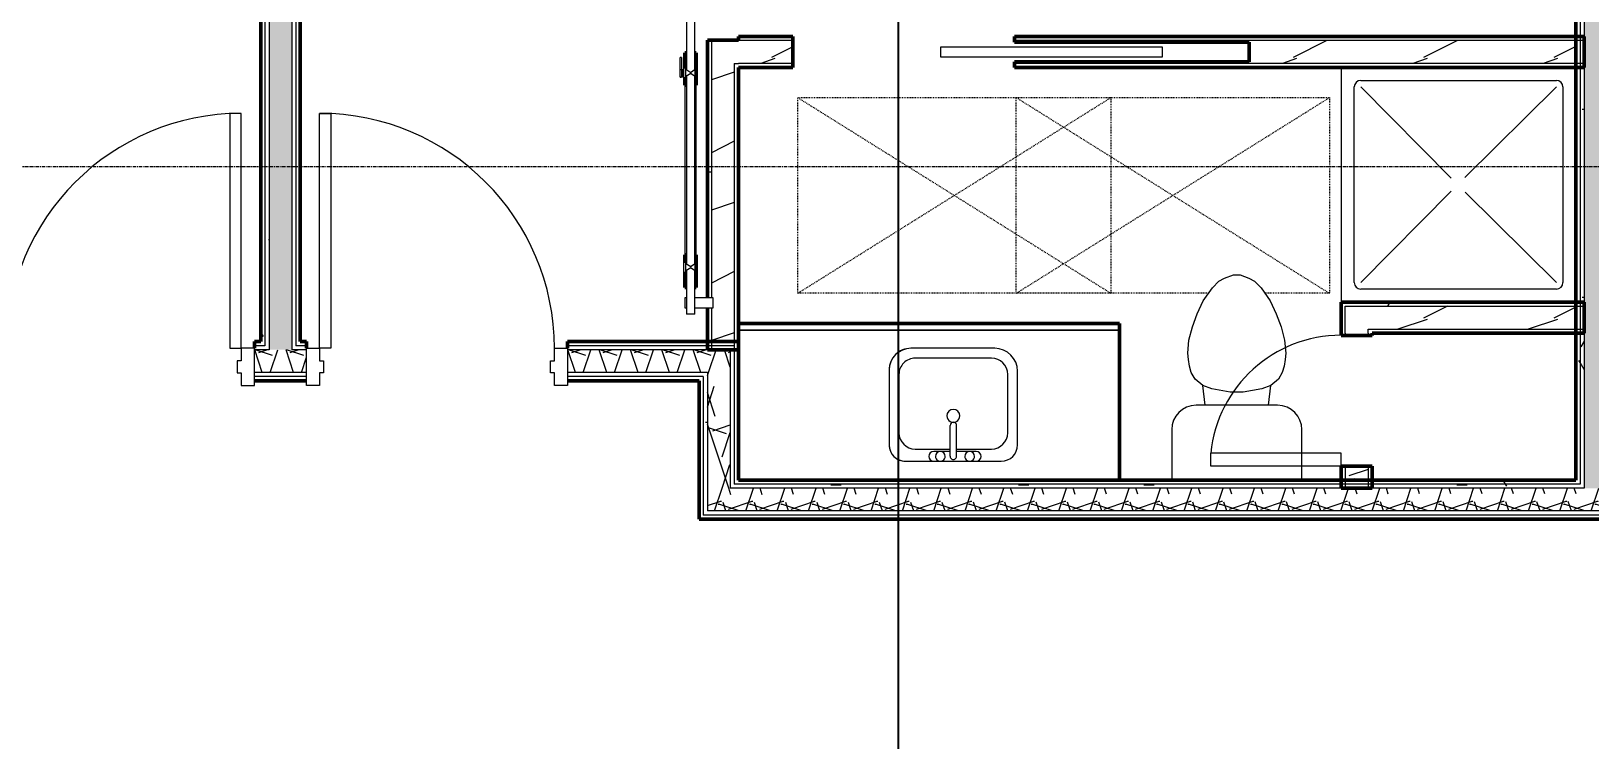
# Model space of a CAD drawing. Extents: x -4294 to -464, y 9706 to 12475.
# Drawn here: x -2752.9 to -2514, y 10415.3 to 10524 of the extents above; entities that cross this region are included whole.
import ezdxf

# ---------------------------------------------------------------- set-up
doc = ezdxf.new("R2010")
doc.units = 0
doc.linetypes.add('Dash', pattern=[0.25, 0.125, -0.125])
doc.linetypes.add('Grid Line 1_2_', pattern=[0.875, 0.5, -0.125, 0.125, -0.125])
for name, color, linetype, lineweight in [('0-1', 7, 'Continuous', 5), ('0-2', 50, 'Continuous', 13), ('A-DOOR', 31, 'Continuous', 13), ('A-DOOR-1', 7, 'Continuous', 9), ('A-DOOR-2', 90, 'Continuous', 20), ('A-DOOR-3', 50, 'Continuous', 13), ('A-DOOR-4', 250, 'Continuous', 50), ('A-DOOR-5', 31, 'Continuous', 20), ('A-DOOR-6', 31, 'Continuous', 9), ('A-DOOR-FRAM', 31, 'Continuous', 20), ('A-GENM-HDLN-1', 7, 'Dash', 9), ('A-WALL', 113, 'Continuous', 13), ('A-WALL-2', 250, 'Continuous', 50), ('A-WALL-3', 50, 'Continuous', 13), ('A-WALL-PATT-1', 7, 'Continuous', 9), ('A-WALL-PATT-2', 8, 'Continuous', 9), ('A-WALL-PATT-5', 111, 'Continuous', 9), ('I-WALL-1', 2, 'Continuous', 50), ('P-SANR-FIXT-1', 7, 'Continuous', 9), ('Q-CASE-1', 250, 'Continuous', 50), ('Q-CASE-2', 7, 'Continuous', 9), ('S-GRID-1', 1, 'Grid Line 1_2_', 9)]:
    doc.layers.add(name, color=color, linetype=linetype, lineweight=lineweight)
doc.styles.add('Century Gothic_B', font='Gothicb.ttf', dxfattribs={"height": 11.25})
doc.dimstyles.new('OD__1__Tol__', dxfattribs={"dimscale": 12, "dimtxt": 11.746893, "dimasz": 1.25, "dimexe": 0.9375, "dimexo": 0.625, "dimgap": 0.15625, "dimtad": 1, "dimdec": 0, "dimzin": 3, "dimdsep": 46, "dimlunit": 4, "dimtxsty": 'Century Gothic_B', "dimblk1": 'OBLIQUE', "dimblk2": 'OBLIQUE', "dimsah": 1, "dimcen": 0.09, "dimdle": 0.9375, "dimazin": 0, "dimtfac": 1, "dimtdec": 4, "dimtix": 1, "dimtmove": 0, "dimatfit": 3, "dimfxl": 1, "dimtvp": 1, "dimtfill": 1, "dimfrac": 2, "dimtolj": 1, "dimtzin": 0, "dimarcsym": 2})
pattern_1 = [(0, (0, 0), (38.4, 9.6), [1.584, -27.216, 1.584, -27.216, -153.6]), (0, (0, 0), (38.4, 9.6), [-57.6, 1.584, -56.016, 1.584, -27.216, -67.2]), (0, (0, 0), (38.4, 9.6), [-144, 1.584, -17.616, 1.584, -46.416]), (120, (14.4, 4.8), (-27.513844, 28.4553755), [1.584, -27.216, 1.584, -27.216, -153.6]), (120, (14.4, 4.8), (-27.513844, 28.4553755), [-57.6, 1.584, -56.016, 1.584, -27.216, -67.2]), (120, (14.4, 4.8), (-27.513844, 28.4553755), [-144, 1.584, -17.616, 1.584, -46.416]), (240, (19.2, 24), (-10.886156, -38.0553755), [1.584, -27.216, 1.584, -27.216, -153.6]), (240, (19.2, 24), (-10.886156, -38.0553755), [-57.6, 1.584, -56.016, 1.584, -27.216, -67.2]), (240, (19.2, 24), (-10.886156, -38.0553755), [-144, 1.584, -17.616, 1.584, -46.416])]
pattern_2 = [(216.87, (7.997, 19.992), (59.9755286, 39.9843071), [9.996, -89.964]), (206.565, (19.992, 13.994), (-19.991807, -19.992219), [22.352, -22.352]), (198.435, (19.992, 3.998), (-39.983821, -19.991955), [12.644, -50.576])]
pattern_3 = [(161.57, (0.6, 0.6), (-4.80033747, -0.00041462), [0, -34.152, 3.792, 0]), (18.43, (-0.6, 0.6), (-4.80033747, 0.00041462), [0, -34.152, 3.792, 0]), (108.43, (0.6, 0.6), (2.39913218, -12.00105099), [11.382, -26.562]), (71.57, (-0.6, 0.6), (2.39913218, 12.00105099), [11.382, -26.562])]

# ---------------------------------------------------------------- blocks, each defined once
blk = doc.blocks.new('Pocket_Door_2385 - 34_ x 80_-1722045-FLOOR PLAN - 2ND FLOOR')
at = {"layer": 'A-DOOR-2'}
for p, q in [((-39.67, 0.75), (-39.67, -0.75)), ((-5.67, 0.75), (-39.67, 0.75)), ((-5.67, -0.75), (-5.67, 0.75)), ((-39.67, -0.75), (-5.67, -0.75))]:
    blk.add_line(p, q, dxfattribs=at)
blk = doc.blocks.new('M_Sink Vanity-Square - 500 x 440mm-1352614-FLOOR PLAN - 2ND FLOOR')
at = {"layer": 'P-SANR-FIXT-1'}
for p, q in [((7.96, 7.09), (-6.72, 7.09)), ((7.96, 7.09), (-6.72, 7.09)), ((0.12, 5.22), (-5.22, 5.22)), ((3.62, 7.09), (-2.88, 7.09)), ((-2.88, 5.59), (0.12, 5.59)), ((0.12, 6.33), (0.12, 1.59)), ((1.12, 6.33), (1.12, 1.59)), ((1.12, 5.59), (3.62, 5.59)), ((6.46, 5.22), (1.12, 5.22)), ((-9.22, 4.59), (-9.22, -6.73)), ((-9.22, 4.59), (-9.22, -6.73)), ((-7.72, 2.72), (-7.72, -6.23)), ((8.96, -6.23), (8.96, 2.72)), ((10.46, -6.91), (10.46, 4.59)), ((10.46, -6.91), (10.46, 4.59)), ((-5.22, -8.73), (6.46, -8.73)), ((-5.72, -10.23), (7.14, -10.23)), ((-5.72, -10.23), (7.14, -10.23))]:
    blk.add_line(p, q, dxfattribs=at)
for centre, radius, start, end in [((-6.72, 4.59), 2.5, 90, 180), ((-6.72, 4.59), 2.5, 90, 180), ((-5.22, 2.72), 2.5, 90, 180), ((-2.88, 6.34), 0.75, 90, 270), ((-1.88, 6.34), 0.75, 360, 180), ((-1.88, 6.34), 0.75, 180, 0), ((0.62, 6.33), 0.5, 360, 180), ((2.62, 6.34), 0.75, 360, 180), ((2.62, 6.34), 0.75, 180, 360), ((3.62, 6.34), 0.75, 270, 90), ((6.46, 2.72), 2.5, 0, 90), ((7.96, 4.59), 2.5, 0, 90), ((7.96, 4.59), 2.5, 360, 90), ((0.62, 0.13), 1, 360, 180), ((0.62, 0.13), 1, 180, 0), ((0.62, 1.59), 0.5, 180, 0), ((-5.72, -6.73), 3.5, 180, 270), ((-5.72, -6.73), 3.5, 180, 270), ((-5.22, -6.23), 2.5, 180, 270), ((6.46, -6.23), 2.5, 270, 0), ((7.14, -6.91), 3.32, 270, 360), ((7.14, -6.91), 3.32, 270, 0)]:
    blk.add_arc(centre, radius, start, end, dxfattribs=at)
blk = doc.blocks.new('Toilet-Domestic-3D - Toilet-Domestic-3D-V7-FLOOR PLAN - 2ND FLOOR')
at = {"layer": 'P-SANR-FIXT-1'}
for p, q in [((-1.87, 11.5), (-0.5, 12)), ((-0.5, 12), (0.5, 12)), ((0.5, 12), (1.87, 11.5)), ((-5.13, 8), (-3.74, 10)), ((-3.74, 10), (-2.74, 11)), ((-2.74, 11), (-1.87, 11.5)), ((1.87, 11.5), (2.74, 11)), ((2.74, 11), (3.74, 10)), ((3.74, 10), (5.13, 8)), ((-6.06, 6), (-5.13, 8)), ((5.13, 8), (6.06, 6)), ((-6.79, 4), (-6.06, 6)), ((6.06, 6), (6.79, 4)), ((-7.33, 1.99), (-6.79, 4)), ((6.79, 4), (7.33, 1.99)), ((-7.5, 0), (-7.33, 1.99)), ((7.33, 1.99), (7.5, 0)), ((-7.41, -1), (-7.5, 0)), ((-7.24, -2), (-7.41, -1)), ((-6.97, -3), (-7.24, -2)), ((7.24, -2), (6.97, -3)), ((7.41, -1), (7.24, -2)), ((7.5, 0), (7.41, -1)), ((-6.4, -4), (-6.97, -3)), ((-5.21, -5), (-6.4, -4)), ((6.4, -4), (5.21, -5)), ((6.97, -3), (6.4, -4)), ((-3.84, -5.5), (-5.21, -5)), ((-4.86, -8.02), (-5.21, -5)), ((-1, -6), (-3.84, -5.5)), ((1, -6), (-1, -6)), ((3.84, -5.5), (1, -6)), ((5.21, -5), (3.84, -5.5)), ((4.86, -8.02), (5.21, -5)), ((6.25, -8.02), (-6.25, -8.02)), ((-9.98, -11.75), (-9.98, -19.48)), ((9.98, -19.48), (9.98, -11.75))]:
    blk.add_line(p, q, dxfattribs=at)
for centre, start, end in [((-6.25, -11.75), 90, 180), ((6.25, -11.75), 0, 90)]:
    blk.add_arc(centre, 3.73, start, end, dxfattribs=at)
blk = doc.blocks.new('OD_CW_Base Cabinet - OD_CW_Base Cabinet-V74-FLOOR PLAN - 2ND FLOOR')
at = {"layer": 'Q-CASE-1'}
for p, q in [((0.74, 0), (59.14, 0)), ((59.14, 0), (59.14, -24))]:
    blk.add_line(p, q, dxfattribs=at)
at = {"layer": 'Q-CASE-2'}
for p, q in [((0.74, 0), (59.14, 0)), ((59.14, -1), (0.74, -1)), ((0.74, -1), (59.14, -1)), ((59.14, 0), (59.14, -1)), ((59.14, -1), (59.14, -24))]:
    blk.add_line(p, q, dxfattribs=at)
blk = doc.blocks.new('Shower Base-3D - 36_ x 36_-V41-FLOOR PLAN - 2ND FLOOR')
at = {"layer": 'P-SANR-FIXT-1'}
for p, q in [((-18, 18), (-18, -18)), ((-16, -15), (-16, 15)), ((-15, 16), (15, 16)), ((-1.12, 1), (-15, 15)), ((0.97, 1.14), (15, 15)), ((16, 15), (16, -15)), ((-1.13, -0.98), (-15, -15)), ((1.01, -1.11), (15, -15)), ((15, -16), (-15, -16))]:
    blk.add_line(p, q, dxfattribs=at)
for centre, start, end in [((-15, 15), 90, 180), ((15, 15), 360, 90), ((-15, -15), 180, 270), ((15, -15), 270, 0)]:
    blk.add_arc(centre, 1, start, end, dxfattribs=at)
blk = doc.blocks.new('Interior_barn_door_18732 - Interior_barn_door_18732-1656080-FLOOR PLAN - 2ND FLOOR')
at = {"layer": 'A-DOOR-1'}
for p, q in [((-23.69, 6.07), (-23.69, 6)), ((-23.62, 6.07), (-23.69, 6.07)), ((-23.69, 6.07), (-23.44, 6.07)), ((-23.63, 6.57), (-23.63, 6.32)), ((-23.59, 6.57), (-23.59, 6.32)), ((-23.56, 6.57), (-22.49, 6.57)), ((-22.49, 6.32), (-23.56, 6.32)), ((-23.44, 6.07), (-22.69, 6.07)), ((-23.32, 6.32), (-23.32, 6.07)), ((-23.32, 6.32), (-23.32, 6.07)), ((-22.82, 6.07), (-22.82, 6.32)), ((-22.82, 6.07), (-22.82, 6.32)), ((-22.69, 6.07), (-22.44, 6.07)), ((-22.44, 6.07), (-22.51, 6.07)), ((-22.49, 6.57), (-22.49, 6.32)), ((-22.44, 6), (-22.44, 6.07)), ((-20.62, 6.32), (-20.62, 6.57))]:
    blk.add_line(p, q, dxfattribs=at)
for points in [[(-23.63, 6.57), (-23.62, 6.57), (-23.6, 6.57), (-23.58, 6.57)], [(-23.58, 6.32), (-23.6, 6.32), (-23.62, 6.32), (-23.63, 6.32)]]:
    blk.add_open_spline(points, degree=3, dxfattribs=at)
for points, knots in [([(-22.49, 6.57), (-22.05, 6.57), (-21.63, 6.57), (-21.29, 6.57), (-20.97, 6.57), (-20.65, 6.57), (-20.61, 6.57), (-20.63, 6.57), (-20.63, 6.57)], [-0.722227, -0.722227, -0.722227, -0.722227, -0.6854273, -0.6485379, -0.6054888, -0.5563887, -0.4969616, -0.4885654, -0.4885654, -0.4885654, -0.4885654]), ([(-20.63, 6.32), (-20.63, 6.32), (-20.61, 6.32), (-20.65, 6.32), (-20.97, 6.32), (-21.29, 6.32), (-21.63, 6.32), (-22.05, 6.32), (-22.49, 6.32)], [0.4885654, 0.4885654, 0.4885654, 0.4885654, 0.4969616, 0.5563887, 0.6054888, 0.6485379, 0.6854273, 0.722227, 0.722227, 0.722227, 0.722227])]:
    blk.add_open_spline(points, degree=3, knots=knots, dxfattribs=at)
at = {"layer": 'A-DOOR-3'}
for p, q in [((-53.23, 5.57), (-60, 5.57)), ((-60, 4.95), (-60, 5.57)), ((-60, 4.32), (-60, 4.95)), ((-57.5, 5.85), (-59, 5.85)), ((-59, 5.85), (-59, 5.57)), ((-57.5, 5.57), (-57.5, 5.85)), ((-53.56, 6), (-52.06, 6)), ((-53.56, 6), (-53.56, 5.67)), ((-53.56, 5.67), (-52.06, 5.67)), ((-53.29, 5.67), (-52.82, 4.92)), ((-52.82, 4.98), (-53.29, 4.23)), ((-52.76, 4.92), (-52.29, 5.67)), ((-52.29, 4.23), (-52.76, 4.98)), ((-23.44, 5.57), (-52.35, 5.57)), ((-52.06, 5.67), (-52.06, 6)), ((-24.9, 5.82), (-50.9, 5.82)), ((-23.73, 6), (-22.23, 6)), ((-23.73, 5.67), (-23.73, 6)), ((-23.73, 5.67), (-22.23, 5.67)), ((-23.5, 5.67), (-23.03, 4.92)), ((-23.03, 4.98), (-23.5, 4.23)), ((-22.97, 4.92), (-22.5, 5.67)), ((-22.5, 4.23), (-22.97, 4.98)), ((21, 5.57), (-22.56, 5.57)), ((-22.23, 6), (-22.23, 5.67)), ((18.5, 5.85), (18.5, 5.57)), ((20, 5.85), (18.5, 5.85)), ((20, 5.57), (20, 5.85)), ((21, 5.57), (21, 4.95)), ((21, 4.95), (21, 4.32)), ((-60, 4.32), (-53.24, 4.32)), ((-59, 4.32), (-59, 1.47)), ((-57.5, 1.47), (-57.5, 4.32)), ((-52.79, 4.23), (-53.29, 4.23)), ((-52.29, 4.23), (-52.79, 4.23)), ((-52.35, 4.32), (-23.44, 4.32)), ((-50.9, 4.07), (-24.9, 4.07)), ((-23, 4.23), (-23.5, 4.23)), ((-22.5, 4.23), (-23, 4.23)), ((-22.56, 4.32), (21, 4.32)), ((18.5, 4.32), (18.5, 1.47)), ((20, 1.47), (20, 4.32)), ((-59, 1.47), (-57.5, 1.47)), ((18.5, 1.47), (20, 1.47))]:
    blk.add_line(p, q, dxfattribs=at)
at = {"layer": 'A-DOOR-4'}
for p, q in [((-55.9, 5.82), (-53.56, 5.82)), ((-55.9, 5.57), (-55.9, 5.82)), ((-52.06, 5.82), (-50.9, 5.82)), ((-50.9, 5.82), (-50.9, 5.57)), ((-24.9, 5.82), (-23.73, 5.82)), ((-24.9, 5.57), (-24.9, 5.82)), ((-22.23, 5.82), (-19.9, 5.82)), ((-19.9, 5.82), (-19.9, 5.55)), ((-55.9, 4.07), (-55.9, 4.32)), ((-50.9, 4.07), (-55.9, 4.07)), ((-50.9, 4.33), (-50.9, 4.07)), ((-24.9, 4.07), (-24.9, 4.33)), ((-19.9, 4.07), (-24.9, 4.07)), ((-19.9, 4.34), (-19.9, 4.07))]:
    blk.add_line(p, q, dxfattribs=at)
blk = doc.blocks.new('Single-Flush - CLOSET-1720256-FLOOR PLAN - 2ND FLOOR')
at = {"layer": 'A-DOOR-1'}
blk.add_arc((10, -2.38), 20.07, 180, 264.2799, dxfattribs=at)
at = {"layer": 'A-DOOR-2'}
for p, q in [((8, -2.38), (8, -22.34)), ((10, -2.38), (8, -2.38)), ((10, -2.38), (10, -22.34)), ((10, -22.34), (8, -22.34))]:
    blk.add_line(p, q, dxfattribs=at)
blk = doc.blocks.new('ADA Clearances - 30_x48_-V42-FLOOR PLAN - 2ND FLOOR')
at = {"layer": 'A-GENM-HDLN-1'}
for p, q in [((15, 24), (-15, -24)), ((-15, 24), (15, -24)), ((-15, -5.48), (-15, 24)), ((-15, 24), (15, 24)), ((15, 24), (15, -24)), ((-15, -24), (-15, -14.12)), ((15, -24), (-15, -24))]:
    blk.add_line(p, q, dxfattribs=at)
blk = doc.blocks.new('ADA Clearances - 30_x48_-1721104-FLOOR PLAN - 2ND FLOOR')
at = {"layer": 'A-GENM-HDLN-1'}
for p, q in [((15, 24), (-15, -24)), ((-15, 24), (15, -24)), ((-15, -24), (-15, 24)), ((-15, 24), (15, 24)), ((15, 24), (15, -24)), ((15, -24), (-15, -24))]:
    blk.add_line(p, q, dxfattribs=at)
blk = doc.blocks.new('CTR - 1st Phase - Unit Layouts_rvt-1-FLOOR PLAN - 2ND FLOOR')
at = {"layer": 'A-WALL-PATT-1'}
h = blk.add_hatch(dxfattribs=at)
h.set_pattern_fill('FP_1', color=256, style=0, pattern_type=2)
h.set_pattern_definition(pattern_1)
h.paths.add_polyline_path([(-2649.27, 10475.14), (-2648.65, 10475.14), (-2648.65, 10481.59), (-2649.27, 10481.59)], flags=0)
h.paths.add_polyline_path([(-2648.65, 10483.09), (-2648.65, 10522.59), (-2649.27, 10522.59), (-2649.27, 10483.09), (-2648.75, 10483.09)], flags=0)
h.paths.add_polyline_path([(-2648.65, 10558.59), (-2648.65, 10559.09), (-2649.27, 10559.09), (-2649.27, 10558.59)], flags=0)
h.paths.add_polyline_path([(-2648.91, 10560.59), (-2648.65, 10560.59), (-2648.65, 10562.01), (-2649.27, 10562.01), (-2649.27, 10560.59)], flags=0)
h = blk.add_hatch(dxfattribs=at)
h.set_pattern_fill('FP_1', color=256, style=0, pattern_type=2)
h.set_pattern_definition(pattern_1)
h.paths.add_polyline_path([(-2551.5, 10481.8), (-2516.12, 10481.8), (-2516.12, 10482.43), (-2552.12, 10482.43), (-2552.12, 10481.8)], flags=0)
at = {"layer": 'A-WALL-PATT-2'}
h = blk.add_hatch(dxfattribs=at)
h.set_pattern_fill('FP_2', color=256, style=0, pattern_type=2)
h.set_pattern_definition(pattern_2)
h.paths.add_polyline_path([(-2648.65, 10475.13), (-2645.15, 10475.13), (-2645.16, 10522.59), (-2648.65, 10522.59), (-2648.65, 10483.09), (-2648.37, 10483.09), (-2648.37, 10481.59), (-2648.65, 10481.59)], flags=0)
h.paths.add_polyline_path([(-2648.37, 10558.59), (-2645.15, 10558.59), (-2645.15, 10562.63), (-2648.65, 10562.63), (-2648.65, 10560.59), (-2648.37, 10560.59), (-2648.37, 10559.09), (-2648.65, 10559.09), (-2648.65, 10558.59)], flags=0)
h = blk.add_hatch(dxfattribs=at)
h.set_pattern_fill('FP_2', color=256, style=0, pattern_type=2)
h.set_pattern_definition(pattern_2)
h.paths.add_polyline_path([(-2516.12, 10519.05), (-2516.12, 10522.55), (-2602.2, 10522.55), (-2602.2, 10522.3), (-2566.2, 10522.3), (-2566.2, 10519.3), (-2602.2, 10519.3), (-2602.2, 10519.05), (-2566.2, 10519.05)], flags=0)
h.paths.add_polyline_path([(-2636.2, 10519.05), (-2636.2, 10522.55), (-2645.15, 10522.55), (-2645.15, 10519.05), (-2644.52, 10519.05)], flags=0)
h = blk.add_hatch(dxfattribs=at)
h.set_pattern_fill('FP_2', color=256, style=0, pattern_type=2)
h.set_pattern_definition(pattern_2)
h.paths.add_polyline_path([(-2548, 10478.3), (-2516.12, 10478.3), (-2516.12, 10481.8), (-2551.5, 10481.8), (-2551.5, 10478.3)], flags=0)
h = blk.add_hatch(dxfattribs=at)
h.set_pattern_fill('FP_2', color=256, style=0, pattern_type=2)
h.set_pattern_definition(pattern_2)
h.paths.add_polyline_path([(-2551.5, 10455.16), (-2548, 10455.16), (-2548, 10457.3), (-2551.5, 10457.3), (-2551.5, 10456.24)], flags=0)
h.paths.add_polyline_path([(-2551.32, 10477.3), (-2548, 10477.3), (-2548, 10478.3), (-2551.5, 10478.3), (-2551.5, 10477.3)], flags=0)
at = {"layer": 'A-WALL-2'}
for p, q in [((-2636.2, 10523.18), (-2644.52, 10523.18)), ((-2644.52, 10523.18), (-2644.52, 10522.59)), ((-2636.2, 10518.43), (-2636.2, 10523.18)), ((-2514.87, 10523.18), (-2602.2, 10523.18)), ((-2602.2, 10523.18), (-2602.2, 10522.3)), ((-2514.87, 10518.43), (-2514.87, 10523.18)), ((-2644.52, 10522.59), (-2649.27, 10522.59)), ((-2649.27, 10522.59), (-2649.27, 10483.09)), ((-2602.2, 10522.3), (-2566.2, 10522.3)), ((-2566.2, 10522.3), (-2566.2, 10519.3)), ((-2644.52, 10475.13), (-2644.52, 10518.43)), ((-2644.52, 10518.43), (-2636.2, 10518.43)), ((-2566.2, 10519.3), (-2602.2, 10519.3)), ((-2602.2, 10519.3), (-2602.2, 10518.43)), ((-2602.2, 10518.43), (-2514.87, 10518.43)), ((-2514.87, 10482.43), (-2552.12, 10482.43)), ((-2552.12, 10482.43), (-2552.12, 10481.8)), ((-2514.87, 10477.68), (-2514.87, 10482.43)), ((-2649.27, 10481.59), (-2649.27, 10475.13)), ((-2552.12, 10481.8), (-2552.12, 10477.68)), ((-2552.12, 10477.68), (-2552.12, 10477.3)), ((-2547.37, 10477.68), (-2514.87, 10477.68)), ((-2547.37, 10477.3), (-2547.37, 10477.68)), ((-2649.27, 10475.13), (-2644.52, 10475.13)), ((-2552.12, 10477.3), (-2547.37, 10477.3)), ((-2547.37, 10457.3), (-2552.12, 10457.3)), ((-2552.12, 10457.3), (-2552.12, 10453.91)), ((-2547.37, 10453.91), (-2547.37, 10457.3)), ((-2552.12, 10453.91), (-2547.37, 10453.91))]:
    blk.add_line(p, q, dxfattribs=at)
at = {"layer": 'A-WALL-3'}
for p, q in [((-2648.65, 10522.59), (-2648.65, 10483.09)), ((-2644.52, 10522.59), (-2644.52, 10522.55)), ((-2636.2, 10522.55), (-2644.52, 10522.55)), ((-2514.87, 10522.55), (-2602.2, 10522.55)), ((-2645.15, 10519.05), (-2645.15, 10475.13)), ((-2645.15, 10519.05), (-2644.52, 10519.05)), ((-2636.2, 10519.05), (-2644.52, 10519.05)), ((-2514.87, 10519.05), (-2602.2, 10519.05)), ((-2648.65, 10481.59), (-2648.65, 10475.13)), ((-2551.5, 10481.8), (-2514.87, 10481.8)), ((-2551.5, 10478.3), (-2551.5, 10481.8)), ((-2551.5, 10477.68), (-2551.5, 10478.3)), ((-2551.5, 10477.68), (-2551.5, 10477.3)), ((-2548, 10478.3), (-2514.87, 10478.3)), ((-2548, 10477.68), (-2548, 10478.3)), ((-2548, 10477.68), (-2548, 10477.3)), ((-2551.5, 10457.3), (-2551.5, 10453.91)), ((-2548, 10457.3), (-2548, 10453.91))]:
    blk.add_line(p, q, dxfattribs=at)
at = {"layer": '0-2'}
for name, p, rotation in [('Interior_barn_door_18732 - Interior_barn_door_18732-1656080-FLOOR PLAN - 2ND FLOOR', (-2646.9, 10540.59), 89.99999999996257), ('Pocket_Door_2385 - 34_ x 80_-1722045-FLOOR PLAN - 2ND FLOOR', (-2619.2, 10520.8), 180), ('ADA Clearances - 30_x48_-1721104-FLOOR PLAN - 2ND FLOOR', (-2611.42, 10498.8), 89.99999999996975), ('ADA Clearances - 30_x48_-V42-FLOOR PLAN - 2ND FLOOR', (-2577.92, 10498.8), 89.99999999996975), ('M_Sink Vanity-Square - 500 x 440mm-1352614-FLOOR PLAN - 2ND FLOOR', (-2610.95, 10465.13), 180), ('Single-Flush - CLOSET-1720256-FLOOR PLAN - 2ND FLOOR', (-2549.75, 10467.3), 269.9999999999769)]:
    blk.add_blockref(name, p, dxfattribs=dict(at, rotation=rotation))
for name, p in [('Shower Base-3D - 36_ x 36_-V41-FLOOR PLAN - 2ND FLOOR', (-2534.12, 10500.43)), ('Toilet-Domestic-3D - Toilet-Domestic-3D-V7-FLOOR PLAN - 2ND FLOOR', (-2568.12, 10474.64)), ('OD_CW_Base Cabinet - OD_CW_Base Cabinet-V74-FLOOR PLAN - 2ND FLOOR', (-2645.26, 10479.16))]:
    blk.add_blockref(name, p, dxfattribs=at)
blk = doc.blocks.new('CTR - 1st Phase - Shell_rvt-1-FLOOR PLAN - 2ND FLOOR')
at = {"layer": 'S-GRID-1'}
blk.add_line((-464.45, 10503.19), (-4232.19, 10503.19), dxfattribs=at)
blk = doc.blocks.new('HOLLOW METAL - UNIT DOOR-1758958-FLOOR PLAN - 2ND FLOOR')
at = {"layer": 'A-DOOR-5'}
for p, q in [((16.25, -2.25), (18, -2.25)), ((16.25, -38.25), (16.25, -2.25)), ((18, -2.25), (18, -38.25)), ((18, -38.25), (16.25, -38.25))]:
    blk.add_line(p, q, dxfattribs=at)
at = {"layer": 'A-DOOR-6'}
blk.add_arc((18, -2.25), 36, 180, 270, dxfattribs=at)
at = {"layer": 'A-DOOR-FRAM'}
for p, q in [((-20, 3.5), (-18, 3.5)), ((-20, -2.25), (-20, 3.5)), ((-18, 3.5), (-18, 1.5625)), ((18, 3.5), (20, 3.5)), ((18, 1.5625), (18, 3.5)), ((20, 3.5), (20, -2.25)), ((-18, 1.5625), (-17.375, 1.5625)), ((-17.375, 1.5625), (-17.375, -0.3125)), ((17.375, 1.5625), (18, 1.5625)), ((17.375, -0.3125), (17.375, 1.5625)), ((-18, -2.25), (-20, -2.25)), ((-18, -0.3125), (-18, -2.25)), ((-17.375, -0.3125), (-18, -0.3125)), ((18, -0.3125), (17.375, -0.3125)), ((18, -2.25), (18, -0.3125)), ((20, -2.25), (18, -2.25))]:
    blk.add_line(p, q, dxfattribs=at)
blk = doc.blocks.new('HOLLOW METAL - UNIT DOOR-1759144-FLOOR PLAN - 2ND FLOOR')
at = {"layer": 'A-DOOR-5'}
for p, q in [((18, 38.25), (16.25, 38.25)), ((16.25, 38.25), (16.25, 2.25)), ((18, 2.25), (18, 38.25)), ((16.25, 2.25), (18, 2.25))]:
    blk.add_line(p, q, dxfattribs=at)
at = {"layer": 'A-DOOR-6'}
blk.add_arc((18, 2.25), 36, 90, 180, dxfattribs=at)
at = {"layer": 'A-DOOR-FRAM'}
for p, q in [((-18, 2.25), (-20, 2.25)), ((-20, 2.25), (-20, -3.5)), ((-18, 0.3125), (-18, 2.25)), ((-17.375, 0.3125), (-18, 0.3125)), ((-17.375, -1.5625), (-17.375, 0.3125)), ((18, 0.3125), (17.375, 0.3125)), ((17.375, 0.3125), (17.375, -1.5625)), ((18, 2.25), (18, 0.3125)), ((20, 2.25), (18, 2.25)), ((20, -3.5), (20, 2.25)), ((-18, -3.5), (-18, -1.5625)), ((-18, -1.5625), (-17.375, -1.5625)), ((17.375, -1.5625), (18, -1.5625)), ((18, -1.5625), (18, -3.5)), ((-20, -3.5), (-18, -3.5)), ((18, -3.5), (20, -3.5))]:
    blk.add_line(p, q, dxfattribs=at)
blk = doc.blocks.new('_Oblique')
at = {"color": 0, "linetype": 'ByBlock', "lineweight": -2}
blk.add_line((-0.5, -0.5), (0.5, 0.5), dxfattribs=at)
blk = doc.blocks.new('*D384')
at = {"color": 0, "lineweight": -2}
for p, q in [((-2620, 10370.89), (-2620, 12098.44)), ((-2627.42, 12087.19), (-2608.75, 12087.19)), ((-2627.42, 10382.14), (-2608.75, 10382.14))]:
    blk.add_line(p, q, dxfattribs=at)
at = {"layer": 'Defpoints', "color": 0}
for p in [(-2634.92, 12087.19), (-2620, 12087.19), (-2634.92, 10382.14)]:
    blk.add_point(p, dxfattribs=at)
at = {"color": 0, "lineweight": -2, "xscale": 15, "yscale": 15, "zscale": 15}
for p, rotation in [((-2620, 12087.19), 90), ((-2620, 10382.14), 270)]:
    blk.add_blockref('_Oblique', p, dxfattribs=dict(at, rotation=rotation))
at = {"color": 0, "insert": (-2630.45, 11234.66), "char_height": 11.25, "attachment_point": 5, "rotation": 90, "style": 'Century Gothic_B', "bg_fill": 3, "box_fill_scale": 1.25, "bg_fill_color": 257, "bg_fill_transparency": 0}
blk.add_mtext('\\A1;142\'-1" [43308]', dxfattribs=at)

msp = doc.modelspace()

# ---------------------------------------------------------------- hatches: boundary and pattern name
at = {"layer": 'A-WALL-PATT-5'}
h = msp.add_hatch(dxfattribs=at)
h.set_pattern_fill('FP_1', color=256, style=0, pattern_type=2)
h.set_pattern_definition(pattern_1)
h.paths.add_polyline_path([(-2717.0987, 10476.3894), (-2717.0987, 10843.5144), (-2717.7237, 10843.5144), (-2717.7237, 10476.3894)], flags=0)
h = msp.add_hatch(dxfattribs=at)
h.set_pattern_fill('FP_1', color=256, style=0, pattern_type=2)
h.set_pattern_definition(pattern_1)
h.paths.add_polyline_path([(-2717.0987, 10475.7644), (-2716.4737, 10475.7644), (-2716.4737, 10843.5144), (-2717.0987, 10843.5144), (-2717.0987, 10476.3894)], flags=0)
h = msp.add_hatch(dxfattribs=at)
h.set_pattern_fill('FP_41', color=256, style=0, pattern_type=2)
h.set_pattern_definition(pattern_3)
h.paths.add_polyline_path([(-2712.9737, 10475.1394), (-2712.9737, 10843.5144), (-2716.4737, 10843.5144), (-2716.4737, 10475.1394)], flags=0)
h = msp.add_hatch(dxfattribs=at)
h.set_pattern_fill('FP_1', color=256, style=0, pattern_type=2)
h.set_pattern_definition(pattern_1)
h.paths.add_polyline_path([(-2712.9737, 10475.7644), (-2712.3487, 10475.7644), (-2712.3487, 10843.5144), (-2712.9737, 10843.5144), (-2712.9737, 10476.0048)], flags=0)
h = msp.add_hatch(dxfattribs=at)
h.set_pattern_fill('FP_1', color=256, style=0, pattern_type=2)
h.set_pattern_definition(pattern_1)
h.paths.add_polyline_path([(-2711.7237, 10476.3894), (-2711.7237, 10843.5144), (-2712.3487, 10843.5144), (-2712.3487, 10476.3894)], flags=0)
h = msp.add_hatch(dxfattribs=at)
h.set_pattern_fill('FP_1', color=256, style=0, pattern_type=2)
h.set_pattern_definition(pattern_1)
h.paths.add_polyline_path([(-2515.4987, 10455.1644), (-2515.4987, 10645.4317), (-2516.1237, 10645.4317), (-2516.1237, 10455.1644)], flags=0)
h.paths.add_polyline_path([(-2516.1237, 10648.9317), (-2515.4987, 10648.9317), (-2515.4987, 10843.1394), (-2516.1237, 10843.1394), (-2516.1237, 10702.6118)], flags=0)
h = msp.add_hatch(dxfattribs=at)
h.set_pattern_fill('FP_1', color=256, style=0, pattern_type=2)
h.set_pattern_definition(pattern_1)
h.paths.add_polyline_path([(-2515.4987, 10454.5394), (-2514.8737, 10454.5424), (-2514.8737, 10645.4317), (-2515.4987, 10645.4317), (-2515.4987, 10455.1644)], flags=0)
h.paths.add_polyline_path([(-2515.1869, 10648.9317), (-2514.8737, 10648.9317), (-2514.8743, 10843.1394), (-2515.4987, 10843.1394), (-2515.4987, 10648.9317)], flags=0)
h = msp.add_hatch(dxfattribs=at)
h.set_pattern_fill('FP_41', color=256, style=0, pattern_type=2)
h.set_pattern_definition(pattern_3)
h.paths.add_polyline_path([(-2514.8737, 10453.9144), (-2511.3737, 10453.9144), (-2511.3737, 10843.5144), (-2514.8737, 10843.5144), (-2514.8737, 10454.5394)], flags=0)
h = msp.add_hatch(dxfattribs=at)
h.set_pattern_fill('FP_41', color=256, style=0, pattern_type=2)
h.set_pattern_definition(pattern_3)
h.paths.add_polyline_path([(-2774.435, 10471.6394), (-2758.7237, 10471.6394), (-2758.7237, 10475.1394), (-2783.6737, 10475.1302), (-2783.6737, 10471.6394), (-2780.1737, 10471.6394)], flags=0)
h.paths.add_polyline_path([(-2710.7237, 10471.6394), (-2710.7237, 10475.1394), (-2718.7237, 10475.1394), (-2718.7237, 10471.6394)], flags=0)
h.paths.add_polyline_path([(-2645.7737, 10471.6394), (-2645.7783, 10475.1348), (-2670.7237, 10475.1394), (-2670.7237, 10471.6394), (-2649.2737, 10471.6394)], flags=0)
h = msp.add_hatch(dxfattribs=at)
h.set_pattern_fill('FP_1', color=256, style=0, pattern_type=2)
h.set_pattern_definition(pattern_1)
h.paths.add_polyline_path([(-2760.6526, 10475.7644), (-2758.7237, 10475.7644), (-2758.7237, 10476.3894), (-2780.1737, 10476.3894), (-2780.1737, 10475.7644), (-2774.435, 10475.7644)], flags=0)
h.paths.add_polyline_path([(-2718.3366, 10475.7644), (-2717.0987, 10475.7644), (-2717.0987, 10476.3894), (-2718.7237, 10476.3894), (-2718.7237, 10475.7644)], flags=0)
h.paths.add_polyline_path([(-2710.7237, 10475.7644), (-2710.7237, 10476.3894), (-2712.3487, 10476.3894), (-2712.3487, 10475.7644), (-2710.856, 10475.7644)], flags=0)
h.paths.add_polyline_path([(-2650.3939, 10475.7644), (-2649.2737, 10475.7644), (-2649.2737, 10476.3894), (-2670.7237, 10476.3894), (-2670.7237, 10475.7644), (-2664.1762, 10475.7644)], flags=0)
h = msp.add_hatch(dxfattribs=at)
h.set_pattern_fill('FP_1', color=256, style=0, pattern_type=2)
h.set_pattern_definition(pattern_1)
h.paths.add_polyline_path([(-2774.435, 10475.1394), (-2758.7237, 10475.1394), (-2758.7237, 10475.7644), (-2780.1737, 10475.7644), (-2780.1737, 10475.1394)], flags=0)
h.paths.add_polyline_path([(-2718.7237, 10475.1394), (-2716.4737, 10475.1394), (-2716.4737, 10475.7644), (-2718.7237, 10475.7644), (-2718.7237, 10475.3894)], flags=0)
h.paths.add_polyline_path([(-2712.9737, 10475.1394), (-2710.7237, 10475.1394), (-2710.7237, 10475.7644), (-2712.9737, 10475.7644)], flags=0)
h.paths.add_polyline_path([(-2670.7237, 10475.1394), (-2649.2737, 10475.1394), (-2649.2737, 10475.7644), (-2670.7237, 10475.7644), (-2670.7237, 10475.3894)], flags=0)
h = msp.add_hatch(dxfattribs=at)
h.set_pattern_fill('FP_1', color=256, style=0, pattern_type=2)
h.set_pattern_definition(pattern_1)
h.paths.add_polyline_path([(-2649.8987, 10450.4144), (-2649.2737, 10450.4144), (-2649.2737, 10471.0144), (-2649.8987, 10471.0144), (-2649.8987, 10453.4959)], flags=0)
h = msp.add_hatch(dxfattribs=at)
h.set_pattern_fill('FP_41', color=256, style=0, pattern_type=2)
h.set_pattern_definition(pattern_3)
h.paths.add_polyline_path([(-2645.7737, 10453.9144), (-2645.7737, 10471.6394), (-2649.2737, 10471.6394), (-2649.2737, 10453.9144)], flags=0)
h = msp.add_hatch(dxfattribs=at)
h.set_pattern_fill('FP_41', color=256, style=0, pattern_type=2)
h.set_pattern_definition(pattern_3)
h.paths.add_polyline_path([(-2622.8292, 10450.4144), (-2504.4927, 10450.4144), (-2500.9927, 10453.9144), (-2649.2737, 10453.8976), (-2649.2737, 10450.4144)], flags=0)
h = msp.add_hatch(dxfattribs=at)
h.set_pattern_fill('FP_1', color=256, style=0, pattern_type=2)
h.set_pattern_definition(pattern_1)
h.paths.add_polyline_path([(-2510.7487, 10453.9144), (-2505.9424, 10453.9144), (-2505.3174, 10454.5394), (-2511.3737, 10454.5394), (-2511.3737, 10453.9144)], flags=0)
h.paths.add_polyline_path([(-2540.1351, 10453.9144), (-2514.8737, 10453.9144), (-2514.8737, 10454.5394), (-2645.7737, 10454.5364), (-2645.7737, 10453.9144), (-2558.1475, 10453.9144)], flags=0)
h = msp.add_hatch(dxfattribs=at)
h.set_pattern_fill('FP_1', color=256, style=0, pattern_type=2)
h.set_pattern_definition(pattern_1)
h.paths.add_polyline_path([(-2510.7487, 10454.5394), (-2506.2013, 10454.5394), (-2505.5763, 10455.1644), (-2510.7487, 10455.1644)], flags=0)
h.paths.add_polyline_path([(-2645.1487, 10454.5394), (-2515.4987, 10454.5394), (-2515.4987, 10455.1644), (-2645.1487, 10455.1644)], flags=0)

# ---------------------------------------------------------------- linework, layer by layer
at = {"layer": 'A-WALL'}
for p, q in [((-2717.0987, 10843.5144), (-2717.0987, 10475.7644)), ((-2716.4737, 10843.5144), (-2716.4737, 10475.1394)), ((-2712.9737, 10843.5144), (-2712.9737, 10475.1394)), ((-2712.3487, 10843.5144), (-2712.3487, 10475.7644)), ((-2515.4987, 10843.5144), (-2515.4987, 10454.5394)), ((-2514.8737, 10843.5144), (-2514.8737, 10453.9144)), ((-2717.0987, 10475.7644), (-2718.7237, 10475.7644)), ((-2716.4737, 10475.1394), (-2718.7237, 10475.1394)), ((-2710.7237, 10475.1394), (-2712.9737, 10475.1394)), ((-2710.7237, 10475.7644), (-2712.3487, 10475.7644)), ((-2645.1487, 10475.7644), (-2670.7237, 10475.7644)), ((-2645.7737, 10475.1394), (-2670.7237, 10475.1394)), ((-2645.7737, 10475.1394), (-2645.7737, 10453.9144)), ((-2645.1487, 10475.7644), (-2645.1487, 10454.5394)), ((-2710.7237, 10471.6394), (-2718.7237, 10471.6394)), ((-2710.7237, 10471.0144), (-2718.7237, 10471.0144)), ((-2649.2737, 10471.6394), (-2670.7237, 10471.6394)), ((-2649.8987, 10471.0144), (-2670.7237, 10471.0144)), ((-2649.8987, 10471.0144), (-2649.8987, 10449.7894)), ((-2649.2737, 10471.6394), (-2649.2737, 10450.4144)), ((-2514.8737, 10453.9144), (-2645.7737, 10453.9144)), ((-2515.4987, 10454.5394), (-2645.1487, 10454.5394)), ((-2504.2338, 10449.7894), (-2649.8987, 10449.7894)), ((-2504.4927, 10450.4144), (-2649.2737, 10450.4144))]:
    msp.add_line(p, q, dxfattribs=at)
at = {"layer": 'I-WALL-1'}
for p, q in [((-2516.1237, 10843.5144), (-2516.1237, 10455.1644)), ((-2717.7237, 10744.7699), (-2717.7237, 10476.3894)), ((-2711.7237, 10476.3894), (-2711.7237, 10744.7745)), ((-2717.7237, 10476.3894), (-2718.7237, 10476.3894)), ((-2718.7237, 10476.3894), (-2718.7237, 10475.3894)), ((-2710.7237, 10476.3894), (-2711.7237, 10476.3894)), ((-2710.7237, 10475.3894), (-2710.7237, 10476.3894)), ((-2644.5237, 10476.3894), (-2670.7237, 10476.3894)), ((-2670.7237, 10476.3894), (-2670.7237, 10475.3894)), ((-2644.5237, 10455.1644), (-2644.5237, 10476.3894)), ((-2718.7237, 10470.3894), (-2710.7237, 10470.3894)), ((-2670.7237, 10470.3894), (-2650.5237, 10470.3894)), ((-2650.5237, 10470.3894), (-2650.5237, 10449.1644)), ((-2516.1237, 10455.1644), (-2644.5237, 10455.1644)), ((-2650.5237, 10449.1644), (-2503.9749, 10449.1644))]:
    msp.add_line(p, q, dxfattribs=at)

# ---------------------------------------------------------------- block references
at = {"layer": '0-1'}
for name in ['CTR - 1st Phase - Shell_rvt-1-FLOOR PLAN - 2ND FLOOR', 'CTR - 1st Phase - Unit Layouts_rvt-1-FLOOR PLAN - 2ND FLOOR']:
    msp.add_blockref(name, (0, 0), dxfattribs=at)
at = {"layer": 'A-DOOR'}
msp.add_blockref('HOLLOW METAL - UNIT DOOR-1759144-FLOOR PLAN - 2ND FLOOR', (-2738.7237, 10473.1394), dxfattribs=at)
at = {"layer": 'A-DOOR', "rotation": 180}
msp.add_blockref('HOLLOW METAL - UNIT DOOR-1758958-FLOOR PLAN - 2ND FLOOR', (-2690.7237, 10473.1394), dxfattribs=at)

# ---------------------------------------------------------------- next in the draw order: dimensions: what is measured, and where the dimension line sits
dim = msp.add_linear_dim(base=(-2620, 12087.1894), p1=(-2634.9237, 10382.1394), p2=(-2634.9237, 12087.1894), angle=90, dimstyle='OD__1__Tol__', override={"dimpost": '<>'})
dim.commit()
dim.dimension.update_dxf_attribs({"geometry": '*D384', "text_midpoint": (-2630.4464, 11234.6644)})

doc.saveas('drawing.dxf')
